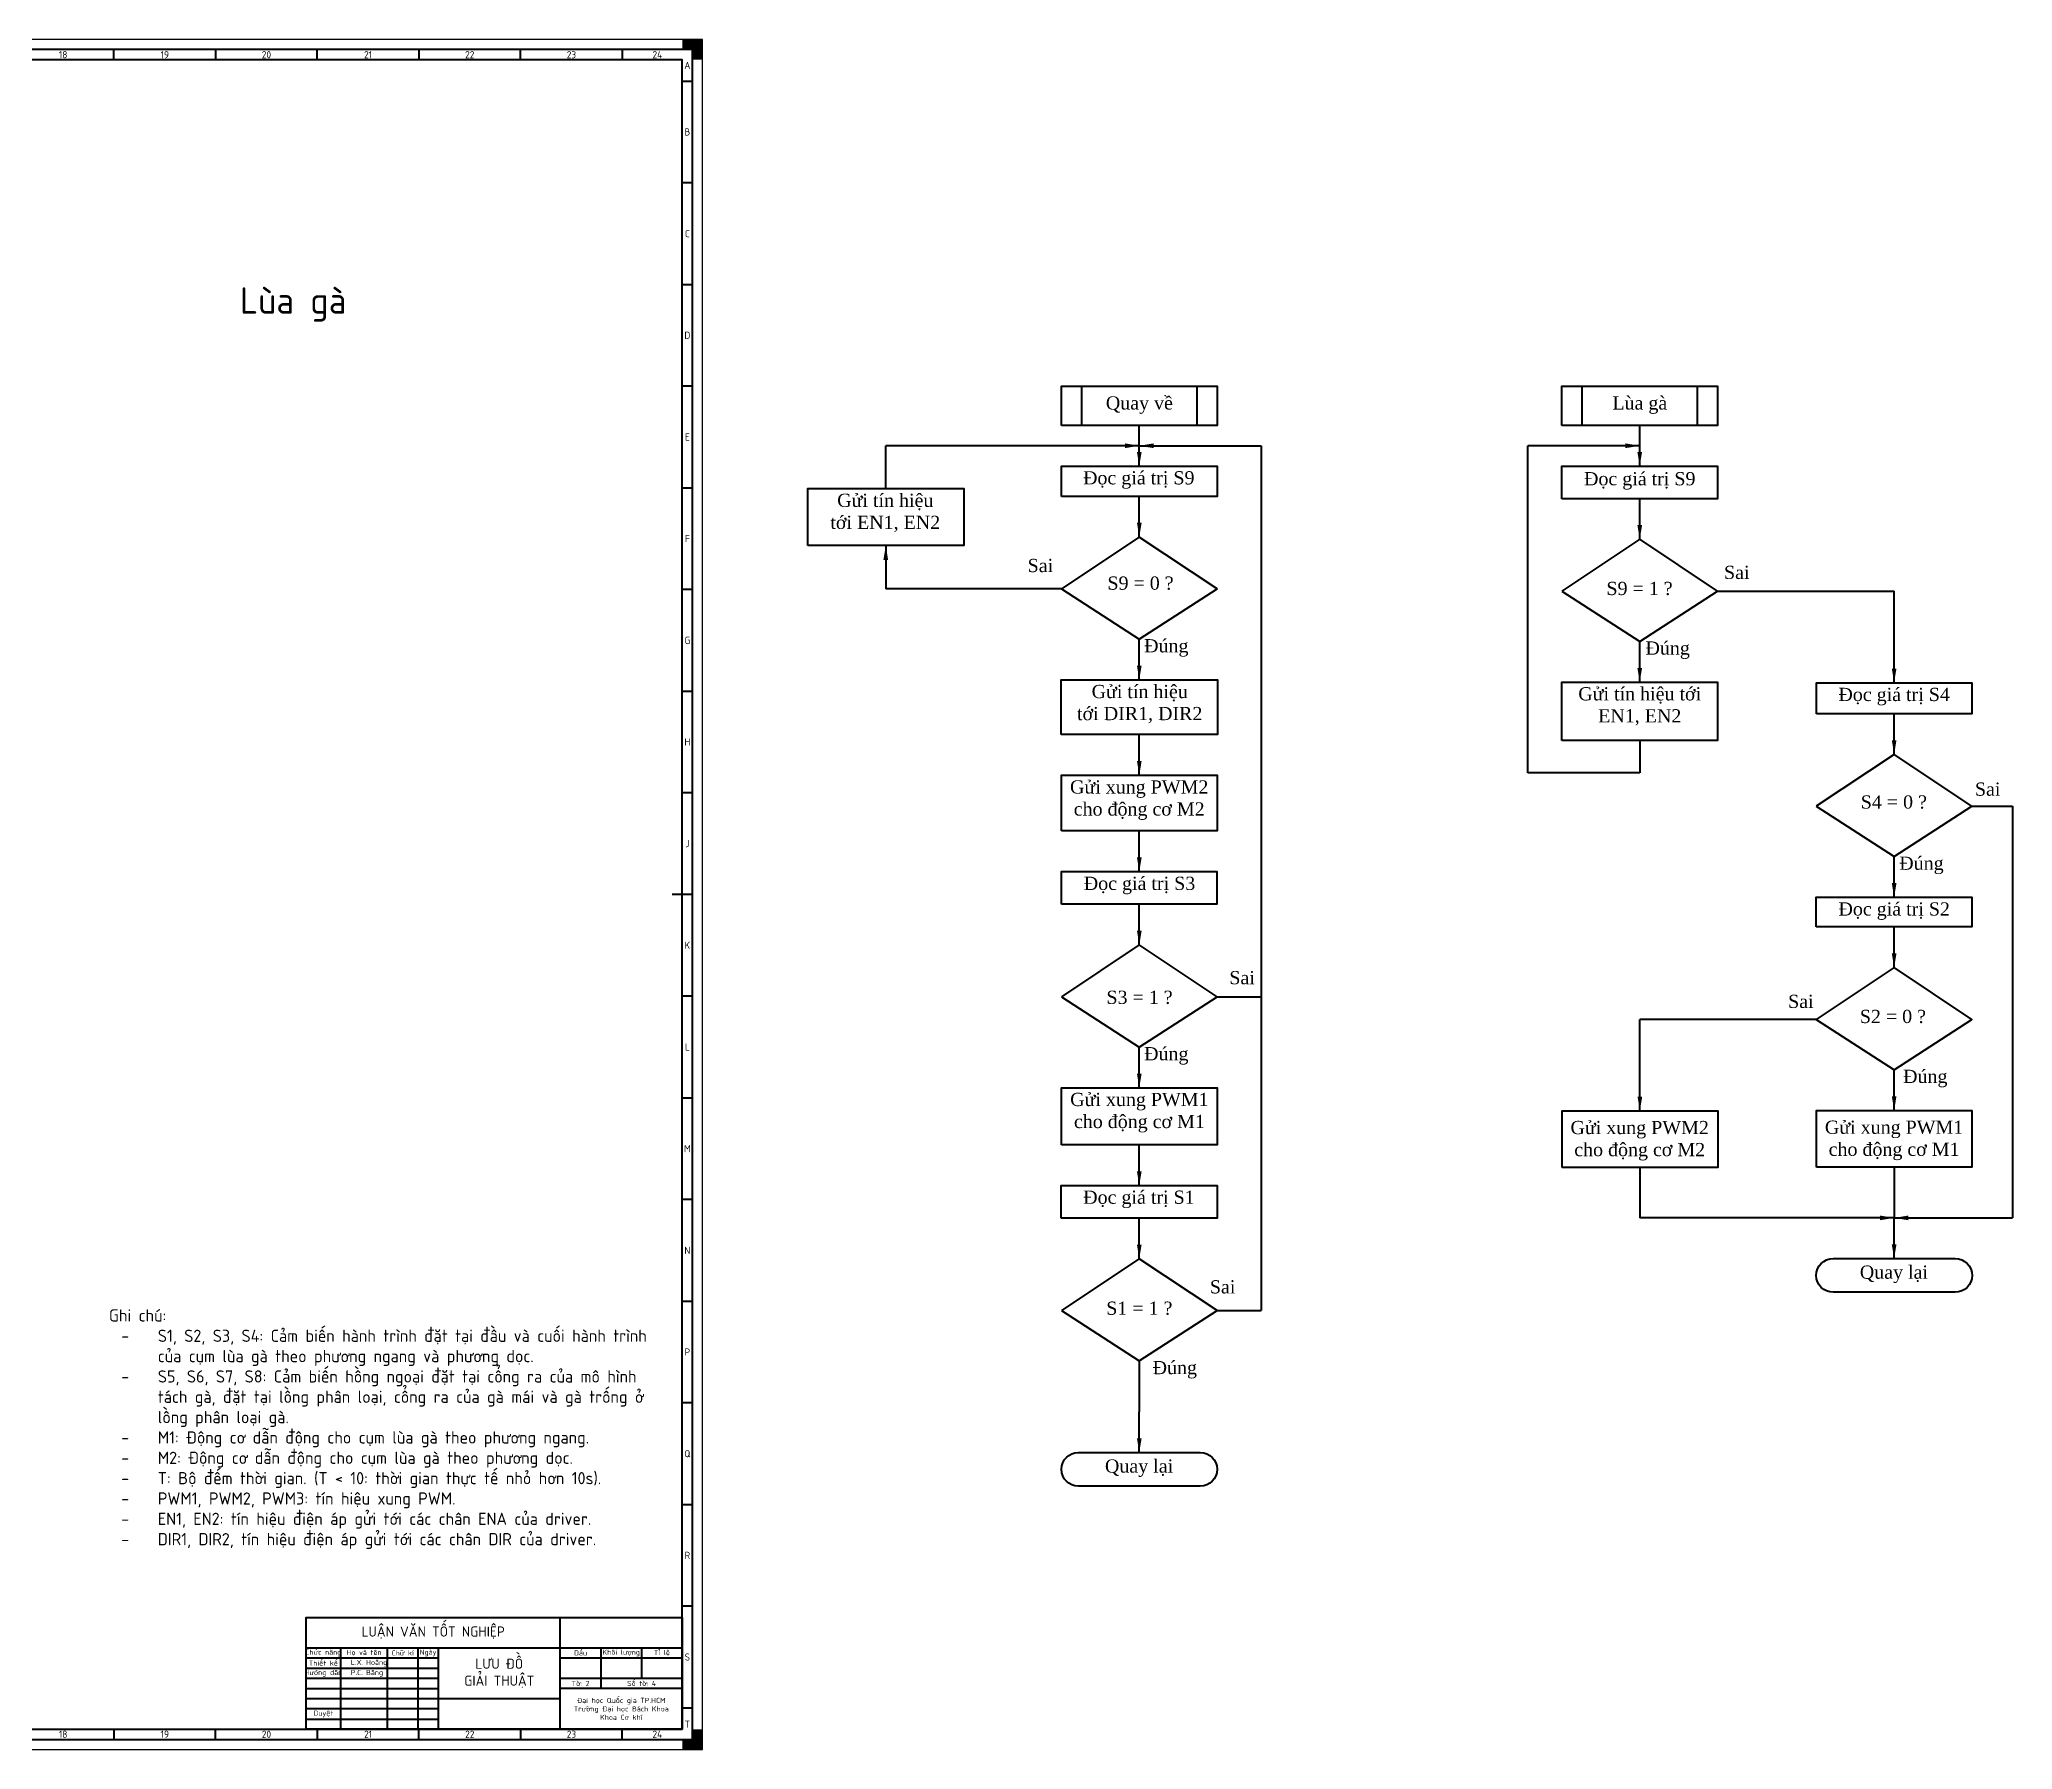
# Model space of a CAD drawing. Header units: millimetres. Extents: x -306 to 5587, y -2981 to 843.
# Drawn here: x 863 to 1833, y 2 to 843 of the extents above; entities that cross this region are included whole.
import ezdxf

# ---------------------------------------------------------------- set-up
doc = ezdxf.new("R2010")
doc.units = ezdxf.units.MM
doc.header["$LTSCALE"] = 0.25
doc.layers.get('0').update_dxf_attribs({"lineweight": 70})
for name, color, linetype, lineweight in [('Frame 0.5', 170, 'Continuous', 50), ('Frame 1', 10, 'Continuous', 100), ('Text', 2, 'Continuous', 35)]:
    doc.layers.add(name, color=color, linetype=linetype, lineweight=lineweight)
doc.styles.get("Standard").update_dxf_attribs({"font": 'times.ttf', "width": 1.0001})
doc.styles.add('TCVN', font='')
doc.styles.get('TCVN').set_extended_font_data('TCVN 7284')
doc.dimstyles.new('TCVN', dxfattribs={"dimtxt": 3.5, "dimasz": 3.5, "dimexe": 2, "dimexo": 0, "dimtad": 1, "dimtxsty": 'TCVN', "dimcen": 3.5, "dimclrd": 256, "dimclre": 256, "dimclrt": 256, "dimadec": 0, "dimazin": 0, "dimtfac": 1, "dimtmove": 0, "dimatfit": 3, "dimfxl": 1, "dimtfillclr": 256, "dimlwd": -1, "dimlwe": -1, "dimarcsym": 0})

msp = doc.modelspace()

# ---------------------------------------------------------------- linework, layer by layer
for p, q in [((1279.09, 622.59), (1279.09, 643.67)), ((1594.89, 482.79), (1594.89, 643.67)), ((1365.51, 573.35), (1279.09, 573.35)), ((1688.16, 572.23), (1775.01, 572.23)), ((1649.89, 498.79), (1649.89, 482.79)), ((1649.89, 482.79), (1594.89, 482.79)), ((1813.24, 466.4), (1833.24, 466.4)), ((1833.24, 466.4), (1833.24, 263.95)), ((1442.04, 372.73), (1463.77, 372.73)), ((1736.74, 361.58), (1649.96, 361.58)), ((1649.96, 288.79), (1649.96, 263.95)), ((1775.01, 288.95), (1775.01, 263.95)), ((1442.04, 218.38), (1463.77, 218.38)), ((1403.77, 193.59), (1403.77, 168.59))]:
    msp.add_line(p, q)
for points in [[(1365.52, 653.67), (1365.52, 672.99), (1442.03, 672.99), (1442.03, 653.67)], [(1375.52, 672.99), (1432.03, 672.99), (1432.03, 653.67), (1375.52, 653.67)], [(1611.64, 653.67), (1611.64, 672.99), (1688.14, 672.99), (1688.14, 653.67)], [(1621.64, 672.99), (1678.14, 672.99), (1678.14, 653.67), (1621.64, 653.67)], [(1365.49, 618.79), (1365.49, 633.67), (1442.05, 633.67), (1442.05, 618.79)], [(1611.61, 617.62), (1611.61, 633.67), (1688.18, 633.67), (1688.18, 617.62)], [(1240.74, 594.54), (1240.74, 622.59), (1317.44, 622.59), (1317.44, 594.54)], [(1365.51, 573.35), (1403.77, 548.56), (1442.04, 573.35), (1403.77, 598.79)], [(1611.63, 572.23), (1649.89, 547.44), (1688.16, 572.23), (1649.89, 597.67)], [(1365.34, 501.63), (1365.34, 528.56), (1442.2, 528.56), (1442.2, 501.63)], [(1611.66, 498.79), (1611.66, 527.44), (1688.13, 527.44), (1688.13, 498.79)], [(1736.8, 511.87), (1736.8, 527.13), (1813.22, 527.13), (1813.22, 511.87)], [(1736.74, 466.42), (1775.01, 441.63), (1813.27, 466.42), (1775.01, 491.87)], [(1365.47, 454.23), (1365.47, 481.63), (1442.08, 481.63), (1442.08, 454.23)], [(1365.58, 418.17), (1365.58, 434.23), (1441.96, 434.23), (1441.96, 418.17)], [(1736.74, 407.02), (1736.74, 421.63), (1813.27, 421.63), (1813.27, 407.02)], [(1365.51, 372.73), (1403.77, 347.94), (1442.04, 372.73), (1403.77, 398.17)], [(1736.74, 361.58), (1775.01, 336.79), (1813.27, 361.58), (1775.01, 387.02)], [(1365.49, 299.88), (1365.49, 327.94), (1442.05, 327.94), (1442.05, 299.88)], [(1611.67, 288.79), (1611.67, 316.63), (1688.24, 316.63), (1688.24, 288.79)], [(1736.82, 288.95), (1736.82, 316.79), (1813.19, 316.79), (1813.19, 288.95)], [(1365.42, 263.82), (1365.42, 279.88), (1442.12, 279.88), (1442.12, 263.82)], [(1365.51, 218.38), (1403.77, 193.59), (1442.04, 218.38), (1403.77, 243.82)]]:
    msp.add_lwpolyline(points, close=True)
for points in [[(1745.01, 227.35, -1), (1745.01, 243.95), (1805.01, 243.95, -1), (1805.01, 227.35)], [(1373.77, 131.99, -1), (1373.77, 148.59), (1433.77, 148.59, -1), (1433.77, 131.99)]]:
    msp.add_lwpolyline(points, format="xyb", close=True)
for points in [[(1179, 838.49), (1179, 843.49), (1189, 838.49), (1189, 843.49)], [(1189, 833.49), (1189, 843.49), (1184, 833.49), (1184, 843.49)], [(1189, 12.49), (1189, 2.49), (1184, 12.49), (1184, 2.49)], [(1179, 7.49), (1179, 2.49), (1189, 7.49), (1189, 2.49)]]:
    msp.add_solid(points)
at = {"layer": 'Defpoints'}
msp.add_lwpolyline([(0, 2.49), (1189, 2.49), (1189, 843.49), (0, 843.49)], close=True, dxfattribs=at)
at = {"layer": 'Frame 0.5'}
for p, q in [((899.5, 833.49), (899.5, 838.49)), ((949.5, 838.49), (949.5, 833.49)), ((999.5, 833.49), (999.5, 838.49)), ((1049.5, 838.49), (1049.5, 833.49)), ((1099.5, 833.49), (1099.5, 838.49)), ((1149.5, 838.49), (1149.5, 833.49)), ((1179, 822.99), (1184, 822.99)), ((1184, 772.99), (1179, 772.99)), ((1179, 722.99), (1184, 722.99)), ((1184, 672.99), (1179, 672.99)), ((1179, 622.99), (1184, 622.99)), ((1184, 572.99), (1179, 572.99)), ((1179, 522.99), (1184, 522.99)), ((1184, 472.99), (1179, 472.99)), ((1184, 372.99), (1179, 372.99)), ((1179, 322.99), (1184, 322.99)), ((1184, 272.99), (1179, 272.99)), ((1179, 222.99), (1184, 222.99)), ((1184, 172.99), (1179, 172.99)), ((1179, 122.99), (1184, 122.99)), ((1184, 72.99), (1179, 72.99)), ((1119, 12.49), (1119, 67.49)), ((994, 52.49), (1179, 52.49)), ((1011, 52.49), (1011, 12.49)), ((1034, 12.49), (1034, 52.49)), ((1049, 52.49), (1049, 12.49)), ((1059, 52.49), (1059, 12.49)), ((1139, 52.49), (1139, 32.49)), ((1159, 52.49), (1159, 37.49)), ((1059, 47.49), (994, 47.49)), ((994, 42.49), (1059, 42.49)), ((1179, 47.49), (1119, 47.49)), ((1059, 37.49), (994, 37.49)), ((994, 32.49), (1059, 32.49)), ((1179, 37.49), (1119, 37.49)), ((1179, 32.49), (1119, 32.49)), ((1119, 27.49), (994, 27.49)), ((1059, 22.49), (994, 22.49)), ((1179, 22.99), (1184, 22.99)), ((899.5, 12.49), (899.5, 7.49)), ((949.5, 7.49), (949.5, 12.49)), ((994, 17.49), (1059, 17.49)), ((999.5, 12.49), (999.5, 7.49)), ((1049.5, 7.49), (1049.5, 12.49)), ((1099.5, 12.49), (1099.5, 7.49)), ((1149.5, 7.49), (1149.5, 12.49))]:
    msp.add_line(p, q, dxfattribs=at)
msp.add_lwpolyline([(15, 7.49), (1184, 7.49), (1184, 838.49), (15, 838.49)], close=True, dxfattribs=at)
at = {"layer": 'Frame 1'}
msp.add_line((1184, 422.99), (1174, 422.99), dxfattribs=at)
for points in [[(20, 12.49), (1179, 12.49), (1179, 833.49), (20, 833.49)], [(1179, 12.49), (994, 12.49), (994, 67.49), (1179, 67.49)]]:
    msp.add_lwpolyline(points, close=True, dxfattribs=at)

# ---------------------------------------------------------------- texts
at = {"ltscale": 1.5, "insert": (961.47, 721.63), "char_height": 13, "attachment_point": 1, "style": 'TCVN'}
msp.add_mtext_dynamic_manual_height_columns('Lùa gà', width=244.4277, gutter_width=25, heights=[0], dxfattribs=at)
at = {"color": 2, "ltscale": 1.5, "char_height": 6.5, "attachment_point": 1}
for s, width, insert in [('\\pxqc;Quay về', 76.4376, (1365.59, 667.99)), ('\\pxqc;Lùa gà', 76.4376, (1611.71, 667.99)), ('\\pxqc;Đọc giá trị S9', 76.0631, (1365.48, 631.17)), ('\\pxqc;Đọc giá trị S9', 76.5713, (1611.61, 630.72)), ('\\pxqc;Gửi tín hiệu \\Ptới EN1, EN2', 75.8023, (1240.96, 620.09)), ('\\pxqc;Sai', 24.2641, (1343, 588.03)), ('\\pxqc;Sai', 22.6472, (1686.28, 584.66)), ('\\pxqc;S9 = 0 ?', 59.1382, (1374.81, 579.38)), ('\\pxqc;S9 = 1 ?', 62.6864, (1618.45, 576.76)), ('\\pxqc;Đúng', 26.5625, (1403.77, 548.56)), ('\\pxqc;Đúng', 27.5003, (1649.89, 547.44)), ('\\pxqc;Gửi tín hiệu\\Ptới DIR1, DIR2', 76.7124, (1365.63, 526.06)), ('\\pxqc;Gửi tín hiệu tới \\PEN1, EN2', 76.662, (1611.56, 524.94)), ('\\pxqc;Đọc giá trị S4', 76.6002, (1736.71, 524.63)), ('\\pxqc;Gửi xung PWM2 \\Pcho động cơ M2', 76.7021, (1365.37, 479.13)), ('\\pxqc;Sai', 15.5475, (1813.24, 478.06)), ('\\pxqc;S4 = 0 ?', 60.2672, (1744.73, 471.73)), ('\\pxqc;Đúng', 26.8471, (1775.01, 441.63)), ('\\pxqc;Đọc giá trị S3', 76.3372, (1365.71, 431.73)), ('\\pxqc;Đọc giá trị S2', 76.6002, (1736.74, 419.13)), ('\\pxqc;Sai', 20.8424, (1443.9, 385.35)), ('\\pxqc;S3 = 1 ?', 66.7716, (1370.5, 375.68)), ('\\pxqc;Sai', 18.2355, (1720.03, 373.68)), ('\\pxqc;S2 = 0 ?', 61.2173, (1743.8, 366.27)), ('\\pxqc;Đúng', 26.5576, (1403.77, 347.94)), ('\\pxqc;Đúng', 21.5613, (1779.54, 336.79)), ('\\pxqc;Gửi xung PWM1 \\Pcho động cơ M1', 76.8425, (1365.4, 325.44)), ('\\pxqc;Gửi xung PWM2\\Pcho động cơ M2', 76.199, (1611.77, 311.63)), ('\\pxqc;Gửi xung PWM1 \\Pcho động cơ M1', 76.8574, (1736.56, 311.79)), ('\\pxqc;Đọc giá trị S1', 76.47, (1365.37, 277.38)), ('\\pxqc;Sai', 14.9118, (1437.31, 233.29)), ('\\pxqc;Quay lại', 73.2093, (1738.29, 240.52)), ('\\pxqc;S1 = 1 ?', 63.3959, (1372.1, 222.79)), ('\\pxqc;Đúng', 34.9291, (1403.77, 193.59)), ('\\pxqc;Quay lại', 73.2093, (1367.05, 145.16))]:
    msp.add_mtext_dynamic_manual_height_columns(s, width=width, gutter_width=25, heights=[0], dxfattribs=dict(at, insert=insert))
at = {"layer": 'Text', "style": 'TCVN'}
for s, width, gutter_width, heights, insert, char_height, attachment_point in [('\\pxqc;18', 50, 17.5, [0], (874.5, 835.99), 3.5, 5), ('\\pxqc;19', 50, 17.5, [0], (924.5, 835.99), 3.5, 5), ('\\pxqc;20', 50, 17.5, [0], (974.5, 835.99), 3.5, 5), ('\\pxqc;21', 50, 17.5, [0], (1024.5, 835.99), 3.5, 5), ('\\pxqc;22', 50, 17.5, [0], (1074.5, 835.99), 3.5, 5), ('\\pxqc;23', 50, 17.5, [0], (1124.5, 835.99), 3.5, 5), ('\\pxqc;24', 34.5, 17.5, [0], (1166.75, 835.99), 3.5, 5), ('\\pxqc;A', 5, 17.5, [0], (1181.5, 830.74), 3.5, 5), ('\\pxqc;B', 5, 17.5, [0], (1181.5, 797.99), 3.5, 5), ('\\pxqc;C', 5, 17.5, [0], (1181.5, 747.99), 3.5, 5), ('\\pxqc;D', 5, 17.5, [0], (1181.5, 697.99), 3.5, 5), ('\\pxqc;E', 5, 17.5, [0], (1181.5, 647.99), 3.5, 5), ('\\pxqc;F', 5, 17.5, [0], (1181.5, 597.99), 3.5, 5), ('\\pxqc;G', 5, 17.5, [0], (1181.5, 547.99), 3.5, 5), ('\\pxqc;H', 5, 17.5, [0], (1181.5, 497.99), 3.5, 5), ('\\pxqc;J', 5, 17.5, [0], (1181.5, 447.99), 3.5, 5), ('\\pxqc;K', 5, 17.5, [0], (1181.5, 397.99), 3.5, 5), ('\\pxqc;L', 5, 17.5, [0], (1181.5, 347.99), 3.5, 5), ('\\pxqc;M', 5, 17.5, [0], (1181.5, 297.99), 3.5, 5), ('\\pxqc;N', 5, 17.5, [0], (1181.5, 247.99), 3.5, 5), ('Ghi chú:\\P\\pxi-3,l4,t4;-^IS1, S2, S3, S4: Cảm biến hành trình đặt tại đầu và cuối hành trình của cụm lùa gà theo phương ngang và phương dọc.\\P-^IS5, S6, S7, S8: Cảm biến hồng ngoại đặt tại cổng ra của mô hình tách gà, đặt tại lồng phân loại, cổng ra của gà mái và gà trống ở lồng phân loại gà.\\P-^IM1: Động cơ dẫn động cho cụm lùa gà theo phương ngang.\\P-^IM2: Động cơ dẫn động cho cụm lùa gà theo phương dọc.\\P-^IT: Bộ đếm thời gian. (T < 10: thời gian thực tế nhỏ hơn 10s).\\P-^IPWM1, PWM2, PWM3: tín hiệu xung PWM.\\P-^IEN1, EN2: tín hiệu điện áp gửi tới các chân ENA của driver.\\P-^IDIR1, DIR2, tín hiệu điện áp gửi tới các chân DIR của driver.', 276.5, 25, [355.82], (897.08, 218.97), 6, 1), ('\\pxqc;P', 5, 17.5, [0], (1181.5, 197.99), 3.5, 5), ('\\pxqc;Q', 5, 17.5, [0], (1181.5, 147.99), 3.5, 5), ('\\pxqc;R', 5, 17.5, [0], (1181.5, 97.99), 3.5, 5), ('LUẬN VĂN TỐT NGHIỆP', 125, 25, [0], (1056.5, 59.99), 5, 5), ('Chức năng', 17, 25, [0], (1002.5, 49.99), 2.5, 5), ('Họ và tên', 23, 25, [0], (1022.5, 49.99), 2.5, 5), ('Chữ kí', 15, 25, [0], (1041.5, 49.99), 2.5, 5), ('Ngày', 10, 25, [0], (1054, 49.99), 2.5, 5), ('LƯU ĐỒ \\PGIẢI THUẬT', 60, 25, [0], (1089, 39.99), 5, 5), ('\\pxqc;Dấu', 20, 17.5, [0], (1129, 49.99), 2.5, 5), ('\\pxqc;Khối lượng', 20, 17.5, [0], (1149, 49.99), 2.5, 5), ('\\pxqc;Tỉ lệ', 20, 17.5, [0], (1169, 49.99), 2.5, 5), ('\\pxqc;S', 5, 17.5, [0], (1181.5, 47.99), 3.5, 5), ('Hướng dẫn', 17, 25, [0], (1002.5, 39.99), 2.5, 5), ('Thiết kế', 17, 25, [0], (1002.5, 44.99), 2.5, 5), ('\\pxi-3,l5,t5;L.X.^IHoằng', 23, 25, [0], (1011, 44.99), 2.5, 4), ('\\pxi-3,l5,ql,t5;P.C.^IBằng', 23, 25, [0], (1011, 39.99), 2.5, 4), ('Tờ: 2', 20, 17.5, [0], (1129, 34.99), 2.5, 5), ('\\pxqc;Số tờ: 4', 40, 17.5, [0], (1159, 34.99), 2.5, 5), ('\\pxqc;Duyệt', 17, 25, [0], (1002.5, 19.99), 2.5, 5), ('Đại học Quốc gia TP.HCM\\PTrường Đại học Bách Khoa\\PKhoa Cơ khí', 60, 25, [0], (1149, 22.49), 2.5, 5), ('\\pxqc;18', 50, 17.5, [0], (874.5, 9.99), 3.5, 5), ('\\pxqc;19', 50, 17.5, [0], (924.5, 9.99), 3.5, 5), ('\\pxqc;20', 50, 17.5, [0], (974.5, 9.99), 3.5, 5), ('\\pxqc;21', 50, 17.5, [0], (1024.5, 9.99), 3.5, 5), ('\\pxqc;22', 50, 17.5, [0], (1074.5, 9.99), 3.5, 5), ('\\pxqc;23', 50, 17.5, [0], (1124.5, 9.99), 3.5, 5), ('\\pxqc;24', 34.5, 17.5, [0], (1166.75, 9.99), 3.5, 5), ('\\pxqc;T', 5, 17.5, [0], (1181.5, 14.99), 3.5, 5)]:
    msp.add_mtext_dynamic_manual_height_columns(s, width=width, gutter_width=gutter_width, heights=heights, dxfattribs=dict(at, insert=insert, char_height=char_height, attachment_point=attachment_point))

# ---------------------------------------------------------------- leaders
for points in [[(1403.77, 633.67), (1403.77, 653.67)], [(1649.89, 633.67), (1649.89, 653.67)], [(1403.77, 643.67), (1279.09, 643.67)], [(1403.77, 643.67), (1463.77, 643.67), (1463.77, 218.38)], [(1649.89, 643.67), (1594.89, 643.67)], [(1403.77, 598.79), (1403.77, 618.79)], [(1649.89, 597.67), (1649.89, 617.67)], [(1279.09, 594.54), (1279.09, 573.35)], [(1775.01, 527.13), (1775.01, 572.23)], [(1403.77, 528.56), (1403.77, 548.56)], [(1649.89, 527.44), (1649.89, 547.44)], [(1775.01, 491.87), (1775.01, 511.87)], [(1403.77, 481.63), (1403.77, 501.63)], [(1403.77, 434.23), (1403.77, 454.23)], [(1775.01, 421.63), (1775.01, 441.63)], [(1403.77, 398.17), (1403.77, 418.17)], [(1775.01, 387.02), (1775.01, 407.02)], [(1649.96, 316.63), (1649.96, 361.58)], [(1403.77, 327.94), (1403.77, 347.94)], [(1775.01, 316.79), (1775.01, 336.79)], [(1403.77, 279.88), (1403.77, 299.88)], [(1403.77, 243.82), (1403.77, 263.82)], [(1775.01, 263.95), (1649.96, 263.95)], [(1775.01, 243.95), (1775.01, 263.95)], [(1775.01, 263.95), (1833.24, 263.95)], [(1403.77, 148.59), (1403.77, 168.59)]]:
    msp.add_leader(points, dimstyle='TCVN', override={"dimasz": 7, "dimgap": 0.09, "dimtad": 0})

doc.saveas('drawing.dxf')
